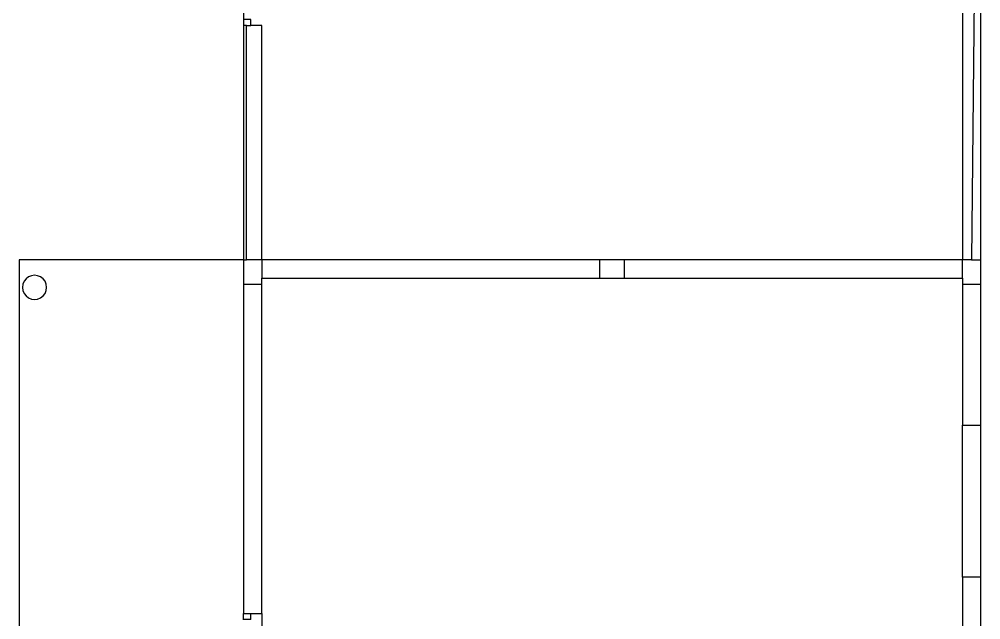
# Model space of a CAD drawing. Header units: metres. Extents: x -2 to 5.8, y -17.4 to 16.6.
# Drawn here: x -2 to 5.85, y -0.18 to 4.71 of the extents above; entities that cross this region are included whole.
import ezdxf

# ---------------------------------------------------------------- set-up
doc = ezdxf.new("R2010")
doc.units = ezdxf.units.M
doc.layers.add('SectionCutEdges', color=7, linetype='Continuous')

msp = doc.modelspace()

# ---------------------------------------------------------------- linework, layer by layer
for p, q in [((5.6991, 7.473), (5.6991, 2.753)), ((-0.1709, 5.4553), (-0.1709, 4.713)), ((-0.0209, 4.663), (-0.1109, 4.663)), ((-0.0209, 2.753), (-0.0209, 4.663)), ((-0.1709, 2.753), (-2.0009, 2.753)), ((-2.0009, 2.753), (-2.0009, -1.232)), ((5.6991, 0.163), (5.6991, 1.403)), ((-0.0209, -0.132), (-0.0209, -1.132)), ((-0.1709, -0.185), (-0.1709, -0.182))]:
    msp.add_line(p, q)
at = {"layer": 'SectionCutEdges'}
for p, q in [((5.8045, 5.7171), (5.7741, 2.753)), ((5.8491, 2.753), (5.8491, 5.7166)), ((-0.1109, 4.713), (-0.1709, 4.713)), ((-0.1709, 4.713), (-0.1709, 4.663)), ((-0.1109, 4.663), (-0.1109, 4.713)), ((-0.1709, 4.663), (-0.1709, 2.753)), ((-0.1455, 4.663), (-0.1709, 4.663)), ((-0.1455, 2.753), (-0.1455, 4.663)), ((-0.1455, 4.663), (-0.1109, 4.663)), ((-0.1709, 2.753), (-0.1709, 2.553)), ((-0.1709, 2.753), (-0.1455, 2.753)), ((-0.0209, 2.753), (-0.1455, 2.753)), ((2.7391, 2.753), (-0.0209, 2.753)), ((-0.0209, 2.753), (-0.0209, 2.603)), ((2.7391, 2.603), (2.7391, 2.753)), ((2.9391, 2.753), (2.7391, 2.753)), ((5.6991, 2.753), (2.9391, 2.753)), ((2.9391, 2.753), (2.9391, 2.603)), ((5.6991, 2.603), (5.6991, 2.753)), ((5.7741, 2.753), (5.6991, 2.753)), ((5.7741, 2.753), (5.8491, 2.753)), ((5.8491, 2.553), (5.8491, 2.753)), ((-1.9456, 2.5973), (-1.9613, 2.5769)), ((-1.9252, 2.6129), (-1.9456, 2.5973)), ((-1.9014, 2.6228), (-1.9252, 2.6129)), ((-1.8759, 2.6261), (-1.9014, 2.6228)), ((-1.8504, 2.6228), (-1.8759, 2.6261)), ((-1.8266, 2.6129), (-1.8504, 2.6228)), ((-1.8062, 2.5973), (-1.8266, 2.6129)), ((-1.7905, 2.5769), (-1.8062, 2.5973)), ((-0.0209, 2.603), (2.7391, 2.603)), ((-0.0209, 2.553), (-0.0209, 2.603)), ((2.7391, 2.603), (2.9391, 2.603)), ((2.9391, 2.603), (5.6991, 2.603)), ((5.6991, 2.603), (5.6991, 2.553)), ((-1.9711, 2.5531), (-1.9745, 2.5276)), ((-1.9745, 2.5276), (-1.9711, 2.5021)), ((-1.9613, 2.5769), (-1.9711, 2.5531)), ((-1.7807, 2.5531), (-1.7905, 2.5769)), ((-1.7773, 2.5276), (-1.7807, 2.5531)), ((-1.7807, 2.5021), (-1.7773, 2.5276)), ((-0.1709, 2.553), (-0.0209, 2.553)), ((-0.1709, 2.553), (-0.1709, -0.132)), ((-0.0209, -0.132), (-0.0209, 2.553)), ((5.6991, 2.553), (5.8491, 2.553)), ((5.6991, 2.553), (5.6991, 1.403)), ((5.8491, 1.403), (5.8491, 2.553)), ((-1.9711, 2.5021), (-1.9613, 2.4783)), ((-1.9613, 2.4783), (-1.9456, 2.4579)), ((-1.9456, 2.4579), (-1.9252, 2.4422)), ((-1.9252, 2.4422), (-1.9014, 2.4324)), ((-1.8504, 2.4324), (-1.8266, 2.4422)), ((-1.8266, 2.4422), (-1.8062, 2.4579)), ((-1.8062, 2.4579), (-1.7905, 2.4783)), ((-1.7905, 2.4783), (-1.7807, 2.5021)), ((-1.9014, 2.4324), (-1.8759, 2.429)), ((-1.8759, 2.429), (-1.8504, 2.4324)), ((5.6991, 1.403), (5.8491, 1.403)), ((5.8491, 0.163), (5.8491, 1.403)), ((5.8491, 0.163), (5.6991, 0.163)), ((5.6991, 0.163), (5.6991, -1.132)), ((5.8491, -1.132), (5.8491, 0.163)), ((-0.1709, -0.182), (-0.1709, -0.132)), ((-0.1709, -0.132), (-0.1109, -0.132)), ((-0.1109, -0.132), (-0.0209, -0.132)), ((-0.1109, -0.182), (-0.1109, -0.132)), ((-0.1109, -0.182), (-0.1709, -0.182))]:
    msp.add_line(p, q, dxfattribs=at)

doc.saveas('drawing.dxf')
